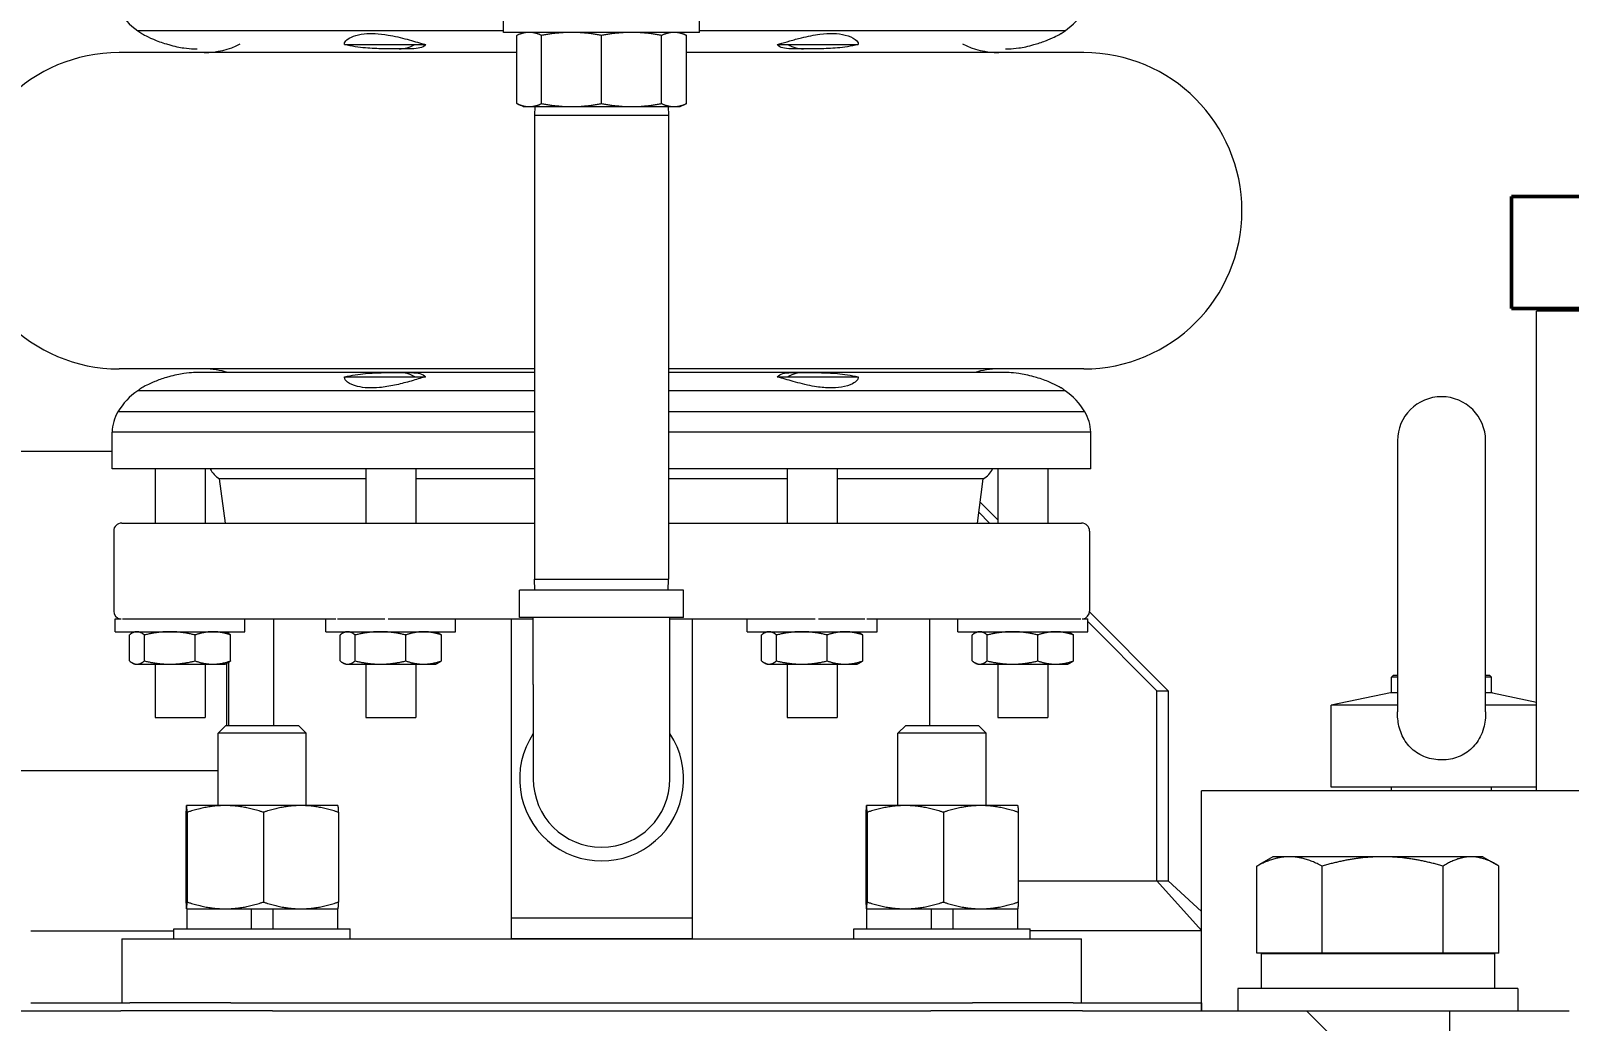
# Model space of a CAD drawing. Header units: inches. Extents: x 17 to 469, y 7 to 301.
# Drawn here: x 87.14 to 96.76, y 136.49 to 142.68 of the extents above; entities that cross this region are included whole.
import ezdxf

# ---------------------------------------------------------------- set-up
doc = ezdxf.new("R2010")
doc.units = ezdxf.units.IN
doc.header["$LTSCALE"] = 14
doc.header["$MEASUREMENT"] = 0
doc.layers.add('Dimension (ANSI)', color=7, linetype='Continuous', lineweight=25)
doc.layers.add('Visible (ANSI)', color=7, linetype='Continuous', lineweight=50)
doc.styles.add('MEMCOR Medium', font='arial.ttf')
doc.dimstyles.new('Default (ANSI)', dxfattribs={"dimscale": 14, "dimtxt": 0.15, "dimasz": 0.098425, "dimexe": 0.125, "dimexo": 0.0625, "dimgap": 0.031496, "dimtad": 0, "dimtih": 1, "dimtoh": 1, "dimdec": 4, "dimrnd": 1e-08, "dimzin": 3, "dimdsep": 46, "dimlunit": 5, "dimtxsty": 'MEMCOR Medium', "dimcen": 0.09, "dimdle": 0.393701, "dimclrd": 256, "dimclre": 256, "dimclrt": 256, "dimadec": 0, "dimazin": 1, "dimtfac": 0.8, "dimtofl": 0, "dimtmove": 0, "dimatfit": 3, "dimfxl": 1, "dimfrac": 1, "dimtolj": 1, "dimtzin": 4, "dimlwd": -1, "dimlwe": -1, "dimarcsym": 0})

# ---------------------------------------------------------------- blocks, each defined once
blk = doc.blocks.new('*D23')
at = {"layer": 'Defpoints', "color": 0, "transparency": 16777216}
for p in [(90.292, 145.3089), (29.8624, 42.0809), (70.4461, 42.0809)]:
    blk.add_point(p, dxfattribs=at)
at = {"layer": 'Dimension (ANSI)', "transparency": 16777216}
for p, q in [((89.417, 145.3089), (28.1124, 145.3089)), ((29.8624, 143.9309), (29.8624, 97.6246)), ((29.8624, 43.4588), (29.8624, 89.7651)), ((69.5711, 42.0809), (28.1124, 42.0809))]:
    blk.add_line(p, q, dxfattribs=at)
for points in [[(29.6327, 143.9309), (30.092, 143.9309), (29.8624, 145.3089)], [(29.6327, 43.4588), (30.092, 43.4588), (29.8624, 42.0809)]]:
    blk.add_solid(points, dxfattribs=at)
at = {"layer": 'Dimension (ANSI)', "transparency": 16777216, "char_height": 2.1, "attachment_point": 5, "style": 'MEMCOR Medium'}
for s, insert in [('\\A1; 103{\\H0.8x;\\S1#4;} in', (29.8624, 95.8379)), ('\\A1;[2622.0 mm]', (29.8624, 91.9081))]:
    blk.add_mtext(s, dxfattribs=dict(at, insert=insert))

msp = doc.modelspace()

# ---------------------------------------------------------------- linework, layer by layer
at = {"layer": 'Visible (ANSI)', "linetype": 'Continuous', "lineweight": 18}
for p, q in [((90.09946, 142.672), (90.09946, 142.87822)), ((91.32446, 142.672), (91.32446, 142.87822)), ((90.09946, 142.68229), (87.81258, 142.68229)), ((91.32446, 142.672), (90.09946, 142.672)), ((90.22196, 142.672), (90.18159, 142.65317)), ((90.18159, 142.22682), (90.18159, 142.65317)), ((90.33693, 142.22682), (90.33693, 142.65317)), ((90.71196, 142.22682), (90.71196, 142.65317)), ((91.08699, 142.22682), (91.08699, 142.65317)), ((91.20196, 142.672), (91.24234, 142.65317)), ((91.24234, 142.22682), (91.24234, 142.65317)), ((93.60854, 142.68229), (91.32446, 142.68229)), ((90.18159, 142.54596), (87.69584, 142.54596)), ((89.10562, 142.59568), (89.54379, 142.59568)), ((89.54379, 142.59568), (89.61154, 142.59568)), ((93.72527, 142.54596), (91.24234, 142.54596)), ((91.80957, 142.59568), (91.87732, 142.59568)), ((91.87732, 142.59568), (92.31549, 142.59568)), ((90.22196, 142.208), (90.18159, 142.22682)), ((91.20196, 142.208), (91.24234, 142.22682)), ((90.22196, 142.208), (90.25926, 142.208)), ((90.25926, 142.208), (90.52445, 142.208)), ((90.295, 142.208), (90.29331, 142.15389)), ((90.29331, 142.15389), (91.13062, 142.15389)), ((90.29331, 142.15389), (90.29331, 139.2531)), ((90.52445, 142.208), (90.89948, 142.208)), ((90.89948, 142.208), (91.16467, 142.208)), ((91.12892, 142.208), (91.13062, 142.15389)), ((91.13062, 142.15389), (91.13062, 139.2531)), ((91.16467, 142.208), (91.20196, 142.208)), ((105.86821, 140.92889), (96.55571, 140.92889)), ((96.55571, 137.92889), (96.55571, 140.92889)), ((90.29331, 140.56794), (87.69584, 140.56794)), ((90.29331, 140.54496), (88.18395, 140.54496)), ((89.10562, 140.51822), (89.54379, 140.51822)), ((89.54379, 140.51822), (89.61154, 140.51822)), ((93.72527, 140.56794), (91.13062, 140.56794)), ((93.23716, 140.54496), (91.13062, 140.54496)), ((91.80957, 140.51822), (91.87732, 140.51822)), ((91.87732, 140.51822), (92.31549, 140.51822)), ((90.29331, 140.43161), (87.81258, 140.43161)), ((93.60854, 140.43161), (91.13062, 140.43161)), ((90.29331, 140.29953), (87.68831, 140.29953)), ((93.7328, 140.29953), (91.13062, 140.29953)), ((90.29331, 140.17315), (87.65165, 140.17315)), ((87.65165, 139.94246), (87.65165, 140.17315)), ((93.76946, 140.17315), (91.13062, 140.17315)), ((93.76946, 139.94246), (93.76946, 140.17315)), ((95.68637, 140.11824), (95.68637, 138.42453)), ((96.23755, 138.42453), (96.23755, 140.11824)), ((85.73755, 140.05389), (87.65165, 140.05389)), ((90.29331, 139.94246), (87.65165, 139.94246)), ((87.9204, 139.94246), (87.9204, 139.60389)), ((88.2329, 139.94246), (88.2329, 139.60389)), ((89.23735, 139.94246), (89.23735, 139.60389)), ((89.54985, 139.94246), (89.54985, 139.60389)), ((93.76946, 139.94246), (91.13062, 139.94246)), ((91.87126, 139.94246), (91.87126, 139.60389)), ((92.18376, 139.94246), (92.18376, 139.60389)), ((93.18821, 139.94246), (93.18821, 139.60389)), ((93.50071, 139.94246), (93.50071, 139.60389)), ((89.23735, 139.88063), (88.3236, 139.88063)), ((88.36066, 139.60389), (88.3236, 139.88063)), ((90.29331, 139.88063), (89.54985, 139.88063)), ((91.87126, 139.88063), (91.13062, 139.88063)), ((93.09751, 139.88063), (92.18376, 139.88063)), ((93.06045, 139.60389), (93.09751, 139.88063)), ((93.18821, 139.62444), (93.07803, 139.73513)), ((93.06957, 139.67198), (93.13735, 139.60389)), ((87.66196, 139.55389), (87.66196, 139.05389)), ((87.71196, 139.60389), (90.29331, 139.60389)), ((91.13062, 139.60389), (93.71196, 139.60389)), ((93.76196, 139.55389), (93.76196, 139.05389)), ((90.29331, 139.2531), (91.13062, 139.2531)), ((90.29544, 139.18499), (90.29331, 139.2531)), ((91.12849, 139.18499), (91.13062, 139.2531)), ((91.22456, 139.18499), (90.19937, 139.18499)), ((90.19937, 139.01412), (90.19937, 139.18499)), ((91.22456, 139.01412), (91.22456, 139.18499)), ((87.67065, 139.00446), (87.70944, 139.00446)), ((87.67065, 138.92446), (87.67065, 139.00446)), ((89.05029, 139.00389), (87.71801, 139.00389)), ((88.48265, 138.92446), (88.48265, 139.00389)), ((88.66196, 139.00389), (88.66196, 138.33755)), ((88.9876, 138.92446), (88.9876, 139.00389)), ((89.06098, 139.00446), (89.35792, 139.00446)), ((90.2848, 139.00389), (89.37718, 139.00389)), ((89.7996, 138.92446), (89.7996, 139.00389)), ((90.14696, 139.00389), (90.14696, 137.13389)), ((91.22456, 139.01412), (90.19937, 139.01412)), ((90.2848, 138.59444), (90.2848, 139.01412)), ((91.13913, 138.59444), (91.13913, 139.01412)), ((92.04702, 139.00389), (91.13913, 139.00389)), ((91.27696, 139.00389), (91.27696, 137.13389)), ((91.62151, 138.92446), (91.62151, 139.00389)), ((92.06664, 139.00446), (92.3577, 139.00446)), ((93.70631, 139.00389), (92.36875, 139.00389)), ((92.43351, 138.92446), (92.43351, 139.00389)), ((92.76196, 139.00389), (92.76196, 138.33755)), ((92.93846, 138.92446), (92.93846, 139.00389)), ((93.71488, 139.00446), (93.75046, 139.00446)), ((93.73092, 139.00762), (93.73406, 139.00446)), ((93.75046, 138.92446), (93.75046, 139.00446)), ((93.75046, 138.98798), (94.18259, 138.55389)), ((94.25391, 138.55389), (93.76166, 139.04838)), ((87.67065, 138.92446), (88.48265, 138.92446)), ((87.76011, 138.74176), (87.76011, 138.90415)), ((87.79515, 138.92446), (87.78251, 138.91856)), ((87.85438, 138.74176), (87.85438, 138.90415)), ((88.17091, 138.74176), (88.17091, 138.90415)), ((88.35815, 138.92446), (88.37079, 138.91856)), ((88.36742, 138.92446), (88.36742, 138.92013)), ((88.38104, 138.91291), (88.38104, 138.92446)), ((88.39318, 138.74176), (88.39318, 138.90415)), ((88.9876, 138.92446), (89.7996, 138.92446)), ((89.07707, 138.74176), (89.07707, 138.90415)), ((89.1121, 138.92446), (89.09946, 138.91856)), ((89.17133, 138.74176), (89.17133, 138.90415)), ((89.48787, 138.74176), (89.48787, 138.90415)), ((89.6751, 138.92446), (89.68774, 138.91856)), ((89.71014, 138.74176), (89.71014, 138.90415)), ((91.62151, 138.92446), (92.43351, 138.92446)), ((91.71097, 138.74176), (91.71097, 138.90415)), ((91.74601, 138.92446), (91.73337, 138.91856)), ((91.80524, 138.74176), (91.80524, 138.90415)), ((92.12178, 138.74176), (92.12178, 138.90415)), ((92.30901, 138.92446), (92.32165, 138.91856)), ((92.34405, 138.74176), (92.34405, 138.90415)), ((92.93846, 138.92446), (93.75046, 138.92446)), ((93.02793, 138.74176), (93.02793, 138.90415)), ((93.06296, 138.92446), (93.05032, 138.91856)), ((93.1222, 138.74176), (93.1222, 138.90415)), ((93.43873, 138.74176), (93.43873, 138.90415)), ((93.62596, 138.92446), (93.63861, 138.91856)), ((93.661, 138.74176), (93.661, 138.90415)), ((87.79515, 138.72146), (87.78251, 138.72735)), ((87.79515, 138.72146), (87.80725, 138.72146)), ((87.80725, 138.72146), (88.01265, 138.72146)), ((87.9204, 138.72146), (87.9204, 138.38746)), ((88.01265, 138.72146), (88.28205, 138.72146)), ((88.2329, 138.72146), (88.2329, 138.38746)), ((88.28205, 138.72146), (88.35815, 138.72146)), ((88.35815, 138.72146), (88.37079, 138.72735)), ((88.36742, 138.72578), (88.36742, 138.33755)), ((88.38104, 138.33755), (88.38104, 138.73301)), ((89.1121, 138.72146), (89.09946, 138.72735)), ((89.1121, 138.72146), (89.1242, 138.72146)), ((89.1242, 138.72146), (89.3296, 138.72146)), ((89.23735, 138.72146), (89.23735, 138.38746)), ((89.3296, 138.72146), (89.599, 138.72146)), ((89.54985, 138.72146), (89.54985, 138.38746)), ((89.599, 138.72146), (89.6751, 138.72146)), ((89.6751, 138.72146), (89.68774, 138.72735)), ((91.74601, 138.72146), (91.73337, 138.72735)), ((91.74601, 138.72146), (91.75811, 138.72146)), ((91.75811, 138.72146), (91.96351, 138.72146)), ((91.87126, 138.72146), (91.87126, 138.38746)), ((91.96351, 138.72146), (92.23291, 138.72146)), ((92.18376, 138.72146), (92.18376, 138.38746)), ((92.23291, 138.72146), (92.30901, 138.72146)), ((92.30901, 138.72146), (92.32165, 138.72735)), ((93.06296, 138.72146), (93.05032, 138.72735)), ((93.06296, 138.72146), (93.07506, 138.72146)), ((93.07506, 138.72146), (93.28046, 138.72146)), ((93.18821, 138.72146), (93.18821, 138.38746)), ((93.28046, 138.72146), (93.54987, 138.72146)), ((93.50071, 138.72146), (93.50071, 138.38746)), ((93.54987, 138.72146), (93.62596, 138.72146)), ((93.62596, 138.72146), (93.63861, 138.72735)), ((90.2848, 138.59444), (90.2848, 138.00389)), ((91.13913, 138.00389), (91.13913, 138.59444)), ((95.66196, 138.65389), (95.64946, 138.64139)), ((95.68637, 138.64139), (95.64946, 138.64139)), ((95.64946, 138.54324), (95.64946, 138.64139)), ((95.66196, 138.65389), (95.68637, 138.65389)), ((96.23755, 138.65389), (96.26196, 138.65389)), ((96.27446, 138.64139), (96.23755, 138.64139)), ((96.26196, 138.65389), (96.27446, 138.64139)), ((96.27446, 138.54324), (96.27446, 138.64139)), ((94.18259, 138.55389), (94.25391, 138.55389)), ((94.18259, 137.36639), (94.18259, 138.55389)), ((94.25391, 138.55389), (94.25391, 137.36639)), ((95.6425, 138.54324), (95.27299, 138.4647)), ((95.68637, 138.54324), (95.6425, 138.54324)), ((96.28143, 138.54324), (96.23755, 138.54324)), ((96.28143, 138.54324), (96.55571, 138.48494)), ((87.9204, 138.38746), (88.2329, 138.38746)), ((89.23735, 138.38746), (89.54985, 138.38746)), ((91.87126, 138.38746), (92.18376, 138.38746)), ((93.18821, 138.38746), (93.50071, 138.38746)), ((95.68637, 138.4647), (95.27299, 138.4647)), ((95.27299, 137.95289), (95.27299, 138.4647)), ((96.55571, 138.4647), (96.23755, 138.4647)), ((88.36272, 138.33755), (88.31437, 138.28925)), ((88.86555, 138.28925), (88.31437, 138.28925)), ((88.31437, 137.83755), (88.31437, 138.28925)), ((88.36272, 138.33755), (88.81721, 138.33755)), ((88.81721, 138.33755), (88.86555, 138.28925)), ((88.86555, 137.83755), (88.86555, 138.28925)), ((92.61272, 138.33755), (92.56437, 138.28925)), ((93.11555, 138.28925), (92.56437, 138.28925)), ((92.56437, 137.83755), (92.56437, 138.28925)), ((92.61272, 138.33755), (93.06721, 138.33755)), ((93.06721, 138.33755), (93.11555, 138.28925)), ((93.11555, 137.83755), (93.11555, 138.28925)), ((88.31437, 138.05389), (86.15094, 138.05389)), ((107.96196, 137.92889), (94.46196, 137.92889)), ((94.46196, 136.55389), (94.46196, 137.92889)), ((96.55571, 137.95289), (95.27299, 137.95289)), ((95.64946, 137.92889), (95.64946, 137.95289)), ((96.27446, 137.92889), (96.27446, 137.95289)), ((88.11752, 137.83755), (88.11747, 137.83752)), ((88.11757, 137.83755), (88.11752, 137.83755)), ((88.35973, 137.83755), (88.11757, 137.83755)), ((88.83212, 137.83755), (88.35973, 137.83755)), ((89.06241, 137.83755), (88.83212, 137.83755)), ((89.06241, 137.83755), (89.06246, 137.83752)), ((92.36752, 137.83755), (92.36747, 137.83752)), ((92.36757, 137.83755), (92.36752, 137.83755)), ((92.60973, 137.83755), (92.36757, 137.83755)), ((93.08212, 137.83755), (92.60973, 137.83755)), ((93.31241, 137.83755), (93.08212, 137.83755)), ((93.31241, 137.83755), (93.31246, 137.83752)), ((88.1136, 137.79535), (88.1136, 137.23408)), ((88.12155, 137.79535), (88.12155, 137.23408)), ((88.59791, 137.79535), (88.59791, 137.23408)), ((89.06633, 137.79535), (89.06633, 137.23408)), ((92.3636, 137.79535), (92.3636, 137.23408)), ((92.37155, 137.79535), (92.37155, 137.23408)), ((92.84791, 137.79535), (92.84791, 137.23408)), ((93.31633, 137.79535), (93.31633, 137.23408)), ((94.90829, 137.51752), (94.82502, 137.46944)), ((95.01129, 137.51752), (94.90829, 137.51752)), ((95.5934, 137.51752), (95.01129, 137.51752)), ((96.1464, 137.51752), (95.5934, 137.51752)), ((96.22029, 137.51752), (96.1464, 137.51752)), ((96.22029, 137.51752), (96.30357, 137.46944)), ((94.80756, 136.91352), (94.80756, 137.45893)), ((95.21503, 136.91352), (95.21503, 137.45893)), ((95.97177, 136.91352), (95.97177, 137.45893)), ((96.32103, 136.91352), (96.32103, 137.45893)), ((93.31633, 137.36639), (94.18259, 137.36639)), ((94.18259, 137.36639), (94.25391, 137.36639)), ((94.46196, 137.0561), (94.18259, 137.36639)), ((94.46196, 137.17561), (94.25391, 137.36639)), ((88.11752, 137.19188), (88.11747, 137.19191)), ((88.11752, 137.19188), (88.11757, 137.19188)), ((88.11757, 137.19188), (88.35973, 137.19188)), ((88.11861, 137.19188), (88.11861, 137.06688)), ((88.35973, 137.19188), (88.83212, 137.19188)), ((88.52216, 137.19188), (88.52216, 137.06688)), ((88.65777, 137.19188), (88.65777, 137.06688)), ((88.83212, 137.19188), (89.06241, 137.19188)), ((89.06132, 137.19188), (89.06132, 137.06688)), ((89.06241, 137.19188), (89.06246, 137.19191)), ((90.14696, 137.13389), (90.14696, 137.00389)), ((91.27696, 137.13389), (90.14696, 137.13389)), ((91.27696, 137.13389), (91.27696, 137.00389)), ((92.36752, 137.19188), (92.36747, 137.19191)), ((92.36752, 137.19188), (92.36757, 137.19188)), ((92.36757, 137.19188), (92.60973, 137.19188)), ((92.36861, 137.19188), (92.36861, 137.06688)), ((92.60973, 137.19188), (93.08212, 137.19188)), ((92.77216, 137.19188), (92.77216, 137.06688)), ((92.90777, 137.19188), (92.90777, 137.06688)), ((93.08212, 137.19188), (93.31241, 137.19188)), ((93.31132, 137.19188), (93.31132, 137.06688)), ((93.31241, 137.19188), (93.31246, 137.19191)), ((87.14377, 137.05389), (88.03878, 137.05389)), ((88.03878, 137.06688), (89.14115, 137.06688)), ((88.03878, 137.00389), (88.03878, 137.06688)), ((89.14115, 137.00389), (89.14115, 137.06688)), ((92.28878, 137.06688), (93.39115, 137.06688)), ((92.28878, 137.00389), (92.28878, 137.06688)), ((93.39115, 137.00389), (93.39115, 137.06688)), ((94.46196, 137.05389), (93.39115, 137.05389)), ((87.71196, 137.00389), (87.71196, 136.60389)), ((87.71196, 137.00389), (88.71196, 137.00389)), ((88.71196, 137.00389), (92.71196, 137.00389)), ((91.27696, 137.00389), (90.14696, 137.00389)), ((92.71196, 137.00389), (93.71196, 137.00389)), ((93.71196, 136.60389), (93.71196, 137.00389)), ((95.01129, 136.91352), (94.80756, 136.91352)), ((94.83479, 136.91351), (96.29379, 136.91351)), ((94.83479, 136.91351), (94.83479, 136.69451)), ((94.90829, 136.91352), (94.90829, 136.91351)), ((95.21503, 136.91352), (95.01129, 136.91352)), ((95.5934, 136.91352), (95.21503, 136.91352)), ((95.97177, 136.91352), (95.5934, 136.91352)), ((96.1464, 136.91352), (95.97177, 136.91352)), ((96.32103, 136.91352), (96.1464, 136.91352)), ((96.22029, 136.91352), (96.22029, 136.91351)), ((96.29379, 136.91351), (96.29379, 136.69451)), ((96.43929, 136.69451), (94.68929, 136.69451)), ((94.68929, 136.69451), (94.68929, 136.55389)), ((96.43929, 136.69451), (96.43929, 136.55389)), ((86.68592, 136.55389), (87.70599, 136.55389)), ((87.14377, 136.60389), (87.76364, 136.60389)), ((87.97, 136.55389), (87.70599, 136.55389)), ((88.39466, 136.60389), (87.76364, 136.60389)), ((88.65426, 136.55389), (87.97, 136.55389)), ((88.39466, 136.60389), (93.02926, 136.60389)), ((88.65426, 136.55389), (92.76967, 136.55389)), ((93.45393, 136.55389), (92.76967, 136.55389)), ((93.66029, 136.60389), (93.02926, 136.60389)), ((93.71794, 136.55389), (93.45393, 136.55389)), ((93.66029, 136.60389), (94.46196, 136.60389)), ((93.71794, 136.55389), (94.73801, 136.55389)), ((94.46196, 136.60389), (94.46196, 136.55389)), ((94.73801, 136.55389), (95.02363, 136.55389)), ((95.02363, 136.55389), (95.11709, 136.55389)), ((95.11709, 136.55389), (95.24709, 136.42389)), ((95.11709, 136.55389), (96.32999, 136.55389)), ((96.01179, 136.55389), (96.01179, 134.05389)), ((96.33006, 136.55389), (96.32999, 136.55389)), ((96.33006, 136.55389), (96.4815, 136.55389)), ((96.4815, 136.55389), (96.76013, 136.55389))]:
    msp.add_line(p, q, dxfattribs=at)
at = {"layer": 'Visible (ANSI)'}
for p, q in [((106.02446, 141.64514), (96.39946, 141.64514)), ((96.39946, 140.94514), (96.39946, 141.64514)), ((106.02446, 140.94514), (96.39946, 140.94514))]:
    msp.add_line(p, q, dxfattribs=at)
at = {"layer": 'Visible (ANSI)', "linetype": 'Continuous', "lineweight": 18}
for centre, radius, start, end in [((88.06653, 143.04572), 0.44337, 211.453197, 235.054659), ((93.35458, 143.04572), 0.44337, 304.945341, 328.546803), ((88.13547, 143.1205), 0.54432, 233.614904, 236.730675), ((93.28564, 143.1205), 0.54432, 303.269325, 306.385096), ((87.69584, 141.55695), 0.98901, 90, 270), ((88.22707, 143.04907), 0.50311, 270, 296.770015), ((93.19404, 143.04907), 0.50311, 243.229985, 270), ((93.72527, 141.55695), 0.98901, 270, 90), ((88.22707, 140.06482), 0.50311, 72.616132, 90), ((93.19404, 140.06482), 0.50311, 90, 107.383868), ((88.06653, 140.06818), 0.44337, 124.945341, 148.546803), ((88.13547, 139.9934), 0.54432, 123.269325, 126.385096), ((93.28564, 139.9934), 0.54432, 53.614904, 56.730675), ((93.35458, 140.06818), 0.44337, 31.453197, 55.054659), ((95.96196, 140.11824), 0.27559, 0, 180), ((87.94016, 140.15796), 0.28891, 150.65828, 176.984674), ((93.48095, 140.15796), 0.28891, 3.015326, 29.34172), ((88.39032, 140.00086), 0.1375, 205.135481, 240.976088), ((93.0308, 140.00086), 0.1375, 299.023912, 334.864519), ((87.71196, 139.55389), 0.05, 90, 180), ((93.71196, 139.55389), 0.05, 0, 90), ((87.71196, 139.05389), 0.05, 180, 261.359792), ((93.71196, 139.05389), 0.05, 278.640208, 0), ((90.71196, 138.00389), 0.5126, 146.44269, 33.55731), ((90.71196, 138.00389), 0.42717, 180, 0)]:
    msp.add_arc(centre, radius, start, end, dxfattribs=at)
for centre, major_axis, start_param, end_param in [((89.44725, 143.27932), (0, -0.71038), 0, 0.2752501), ((91.97386, 143.27932), (0, -0.71038), 6.0079353, 6.2831853), ((89.44725, 139.83458), (0, 0.71038), 6.0079353, 6.2831853), ((91.97386, 139.83458), (0, 0.71038), 0, 0.2752501)]:
    msp.add_ellipse(centre, major_axis=major_axis, ratio=0.5, start_param=start_param, end_param=end_param, dxfattribs=at)
for points, knots in [([(87.83687, 142.66539), (87.83687, 142.66539), (87.83715, 142.66523), (87.83974, 142.66374), (87.84535, 142.66051), (87.86687, 142.64896), (87.88577, 142.63925), (87.93278, 142.61913), (87.96008, 142.60883), (87.99138, 142.59988)], [-0.87612817, -0.87612817, -0.87612817, -0.87612817, -0.81365919, -0.81365919, -0.59067163, -0.59067163, -0.28203199, -0.28203199, -0.00029653, -0.00029653, -0.00029653, -0.00029653]), ([(89.10484, 142.59988), (89.10442, 142.60766), (89.10974, 142.61645), (89.12939, 142.63326), (89.14366, 142.64133), (89.18016, 142.65482), (89.20259, 142.66013), (89.24894, 142.66528), (89.27151, 142.66595), (89.32198, 142.66374), (89.34975, 142.66051), (89.41751, 142.64896), (89.45768, 142.63925), (89.53186, 142.61913), (89.56628, 142.60883), (89.5971, 142.59988)], [-1.7515344, -1.7515344, -1.7515344, -1.7515344, -1.5072642, -1.5072642, -1.2656129, -1.2656129, -1.0160387, -1.0160387, -0.8136592, -0.8136592, -0.5906716, -0.5906716, -0.282032, -0.282032, -0.0002965, -0.0002965, -0.0002965, -0.0002965]), ([(91.82401, 142.59988), (91.84406, 142.6057), (91.86562, 142.61209), (91.91204, 142.62537), (91.93709, 142.63228), (92.00028, 142.64795), (92.03881, 142.65589), (92.10548, 142.66432), (92.13376, 142.66595), (92.18778, 142.66444), (92.21273, 142.66106), (92.26157, 142.64888), (92.28309, 142.63896), (92.30987, 142.6188), (92.31675, 142.60869), (92.31627, 142.59988)], [-1.7519572, -1.7519572, -1.7519572, -1.7519572, -1.5691525, -1.5691525, -1.3715065, -1.3715065, -1.0747757, -1.0747757, -0.8387213, -0.8387213, -0.59092, -0.59092, -0.2774639, -0.2774639, -0.0002965, -0.0002965, -0.0002965, -0.0002965]), ([(93.42973, 142.59988), (93.45692, 142.60766), (93.48108, 142.61645), (93.52197, 142.63326), (93.53887, 142.64133), (93.5655, 142.65482), (93.57496, 142.66013), (93.58283, 142.66457), (93.58424, 142.66538), (93.58424, 142.66539)], [-1.7515344, -1.7515344, -1.7515344, -1.7515344, -1.5072642, -1.5072642, -1.26561295, -1.26561295, -1.01603872, -1.01603872, -0.87612817, -0.87612817, -0.87612817, -0.87612817]), ([(88.00661, 142.59568), (88.04211, 142.58477), (88.07411, 142.57846), (88.12464, 142.5714), (88.14611, 142.56994), (88.16827, 142.56911), (88.1739, 142.56901), (88.1808, 142.56894), (88.18274, 142.56894), (88.18375, 142.56894), (88.18388, 142.56894), (88.18394, 142.56894), (88.18395, 142.56894), (88.18395, 142.56894)], [0, 0, 0, 0, 0.3698476, 0.3698476, 0.6981525, 0.6981525, 0.8487586, 0.8487586, 0.9640587, 0.9640587, 0.9945685, 0.9945685, 1.0036932, 1.0036932, 1.0036932, 1.0036932]), ([(89.44725, 142.56894), (89.44635, 142.56894), (89.44544, 142.56894), (89.44149, 142.56894), (89.43841, 142.56894), (89.42351, 142.56894), (89.4113, 142.56894), (89.38224, 142.56901), (89.36536, 142.56911), (89.31099, 142.56994), (89.27276, 142.5714), (89.19409, 142.57846), (89.15043, 142.58477), (89.10562, 142.59568)], [-0.00794342, -0.00794342, -0.00794342, -0.00794342, 0, 0, 0.02655978, 0.02655978, 0.12693252, 0.12693252, 0.25804031, 0.25804031, 0.54384111, 0.54384111, 0.86580618, 0.86580618, 0.86580618, 0.86580618]), ([(89.61154, 142.59568), (89.60224, 142.58477), (89.59058, 142.57846), (89.56244, 142.5714), (89.54567, 142.56994), (89.51347, 142.56911), (89.50222, 142.56901), (89.48005, 142.56894), (89.46979, 142.56894), (89.45589, 142.56894), (89.45294, 142.56894), (89.44905, 142.56894), (89.44815, 142.56894), (89.44725, 142.56894)], [0, 0, 0, 0, 0.3698476, 0.3698476, 0.6981525, 0.6981525, 0.8487586, 0.8487586, 0.9640587, 0.9640587, 0.9945685, 0.9945685, 1.0036932, 1.0036932, 1.0036932, 1.0036932]), ([(91.97386, 142.56894), (91.97296, 142.56894), (91.97206, 142.56894), (91.96817, 142.56894), (91.96522, 142.56894), (91.95133, 142.56894), (91.94106, 142.56894), (91.91889, 142.56901), (91.90765, 142.56911), (91.87544, 142.56994), (91.85867, 142.5714), (91.83053, 142.57846), (91.81887, 142.58477), (91.80957, 142.59568)], [-0.00794342, -0.00794342, -0.00794342, -0.00794342, 0, 0, 0.02655978, 0.02655978, 0.12693252, 0.12693252, 0.25804031, 0.25804031, 0.54384111, 0.54384111, 0.86580618, 0.86580618, 0.86580618, 0.86580618]), ([(92.31549, 142.59568), (92.27068, 142.58477), (92.22702, 142.57846), (92.14835, 142.5714), (92.11012, 142.56994), (92.05576, 142.56911), (92.03887, 142.56901), (92.00981, 142.56894), (91.9976, 142.56894), (91.9827, 142.56894), (91.97962, 142.56894), (91.97567, 142.56894), (91.97476, 142.56894), (91.97386, 142.56894)], [0, 0, 0, 0, 0.3698476, 0.3698476, 0.6981525, 0.6981525, 0.8487586, 0.8487586, 0.9640587, 0.9640587, 0.9945685, 0.9945685, 1.0036932, 1.0036932, 1.0036932, 1.0036932]), ([(93.23716, 142.56894), (93.23716, 142.56894), (93.23717, 142.56894), (93.23723, 142.56894), (93.23736, 142.56894), (93.23837, 142.56894), (93.24031, 142.56894), (93.24721, 142.56901), (93.25284, 142.56911), (93.27501, 142.56994), (93.29647, 142.5714), (93.347, 142.57846), (93.379, 142.58477), (93.41451, 142.59568)], [-0.00794342, -0.00794342, -0.00794342, -0.00794342, 0, 0, 0.02655978, 0.02655978, 0.12693252, 0.12693252, 0.25804031, 0.25804031, 0.54384109, 0.54384109, 0.86580617, 0.86580617, 0.86580617, 0.86580617]), ([(87.99138, 140.51401), (87.96419, 140.50624), (87.94003, 140.49745), (87.89915, 140.48064), (87.88224, 140.47257), (87.85561, 140.45907), (87.84615, 140.45377), (87.83829, 140.44933), (87.83687, 140.44851), (87.83687, 140.44851)], [-1.7515344, -1.7515344, -1.7515344, -1.7515344, -1.5072642, -1.5072642, -1.26561295, -1.26561295, -1.01603872, -1.01603872, -0.87612817, -0.87612817, -0.87612817, -0.87612817]), ([(88.18395, 140.54496), (88.18395, 140.54496), (88.18394, 140.54496), (88.18388, 140.54496), (88.18375, 140.54496), (88.18274, 140.54496), (88.1808, 140.54496), (88.1739, 140.54488), (88.16827, 140.54479), (88.14611, 140.54395), (88.12464, 140.5425), (88.07411, 140.53544), (88.04211, 140.52913), (88.00661, 140.51822)], [-0.00794241, -0.00794241, -0.00794241, -0.00794241, 0, 0, 0.02655874, 0.02655874, 0.12692506, 0.12692506, 0.25802434, 0.25802434, 0.54380672, 0.54380672, 0.86575056, 0.86575056, 0.86575056, 0.86575056]), ([(89.5971, 140.51401), (89.57033, 140.50624), (89.54084, 140.49745), (89.48031, 140.48064), (89.44914, 140.47257), (89.38601, 140.45907), (89.35412, 140.45377), (89.29864, 140.44861), (89.27493, 140.44794), (89.22832, 140.45015), (89.20616, 140.45339), (89.15992, 140.46493), (89.13864, 140.47465), (89.11147, 140.49477), (89.10436, 140.50506), (89.10484, 140.51401)], [-1.7515344, -1.7515344, -1.7515344, -1.7515344, -1.5072642, -1.5072642, -1.2656129, -1.2656129, -1.0160387, -1.0160387, -0.8136592, -0.8136592, -0.5906716, -0.5906716, -0.282032, -0.282032, -0.0002965, -0.0002965, -0.0002965, -0.0002965]), ([(89.10562, 140.51822), (89.15043, 140.52913), (89.19409, 140.53544), (89.27276, 140.5425), (89.31099, 140.54395), (89.36536, 140.54479), (89.38224, 140.54488), (89.4113, 140.54496), (89.42351, 140.54496), (89.43841, 140.54496), (89.44149, 140.54496), (89.44544, 140.54496), (89.44635, 140.54496), (89.44725, 140.54496)], [0, 0, 0, 0, 0.3698472, 0.3698472, 0.6981524, 0.6981524, 0.8487585, 0.8487585, 0.9640587, 0.9640587, 0.9945692, 0.9945692, 1.0036934, 1.0036934, 1.0036934, 1.0036934]), ([(89.44725, 140.54496), (89.44815, 140.54496), (89.44905, 140.54496), (89.45294, 140.54496), (89.45589, 140.54496), (89.46979, 140.54496), (89.48005, 140.54496), (89.50222, 140.54488), (89.51347, 140.54479), (89.54567, 140.54395), (89.56244, 140.5425), (89.59058, 140.53544), (89.60224, 140.52913), (89.61154, 140.51822)], [-0.00794241, -0.00794241, -0.00794241, -0.00794241, 0, 0, 0.02655874, 0.02655874, 0.12692506, 0.12692506, 0.25802434, 0.25802434, 0.54380672, 0.54380672, 0.86575056, 0.86575056, 0.86575056, 0.86575056]), ([(91.80957, 140.51822), (91.81887, 140.52913), (91.83053, 140.53544), (91.85867, 140.5425), (91.87544, 140.54395), (91.90765, 140.54479), (91.91889, 140.54488), (91.94106, 140.54496), (91.95133, 140.54496), (91.96522, 140.54496), (91.96817, 140.54496), (91.97206, 140.54496), (91.97296, 140.54496), (91.97386, 140.54496)], [0, 0, 0, 0, 0.3698472, 0.3698472, 0.6981524, 0.6981524, 0.8487585, 0.8487585, 0.9640587, 0.9640587, 0.9945692, 0.9945692, 1.0036934, 1.0036934, 1.0036934, 1.0036934]), ([(92.31627, 140.51401), (92.31659, 140.50819), (92.31368, 140.5018), (92.302, 140.48853), (92.29276, 140.48162), (92.26298, 140.46595), (92.23904, 140.458), (92.18754, 140.44958), (92.16202, 140.44795), (92.10536, 140.44946), (92.07461, 140.45284), (92.00308, 140.46502), (91.96226, 140.47493), (91.88814, 140.4951), (91.85434, 140.50521), (91.82401, 140.51401)], [-1.7519572, -1.7519572, -1.7519572, -1.7519572, -1.5691525, -1.5691525, -1.3715065, -1.3715065, -1.0747757, -1.0747757, -0.8387213, -0.8387213, -0.59092, -0.59092, -0.2774639, -0.2774639, -0.0002965, -0.0002965, -0.0002965, -0.0002965]), ([(91.97386, 140.54496), (91.97476, 140.54496), (91.97567, 140.54496), (91.97962, 140.54496), (91.9827, 140.54496), (91.9976, 140.54496), (92.00981, 140.54496), (92.03887, 140.54488), (92.05576, 140.54479), (92.11012, 140.54395), (92.14835, 140.5425), (92.22702, 140.53544), (92.27068, 140.52913), (92.31549, 140.51822)], [-0.00794241, -0.00794241, -0.00794241, -0.00794241, 0, 0, 0.02655874, 0.02655874, 0.12692506, 0.12692506, 0.25802434, 0.25802434, 0.54380672, 0.54380672, 0.86575057, 0.86575057, 0.86575057, 0.86575057]), ([(93.41451, 140.51822), (93.379, 140.52913), (93.347, 140.53544), (93.29647, 140.5425), (93.27501, 140.54395), (93.25284, 140.54479), (93.24721, 140.54488), (93.24031, 140.54496), (93.23837, 140.54496), (93.23736, 140.54496), (93.23723, 140.54496), (93.23717, 140.54496), (93.23716, 140.54496), (93.23716, 140.54496)], [0, 0, 0, 0, 0.3698472, 0.3698472, 0.6981524, 0.6981524, 0.8487585, 0.8487585, 0.9640587, 0.9640587, 0.9945692, 0.9945692, 1.0036934, 1.0036934, 1.0036934, 1.0036934]), ([(93.58424, 140.44851), (93.58424, 140.44851), (93.58396, 140.44867), (93.58137, 140.45015), (93.57576, 140.45339), (93.55425, 140.46493), (93.53534, 140.47465), (93.48833, 140.49477), (93.46104, 140.50506), (93.42973, 140.51401)], [-0.87612817, -0.87612817, -0.87612817, -0.87612817, -0.81365919, -0.81365919, -0.59067163, -0.59067163, -0.28203199, -0.28203199, -0.00029653, -0.00029653, -0.00029653, -0.00029653]), ([(96.23756, 138.42453), (96.23758, 138.38946), (96.23376, 138.35457), (96.21381, 138.28225), (96.19724, 138.25026), (96.15632, 138.1973), (96.13073, 138.17522), (96.07169, 138.1417), (96.03893, 138.13069), (95.97004, 138.12052), (95.93447, 138.12167), (95.86594, 138.13651), (95.83362, 138.15005), (95.77706, 138.18844), (95.75347, 138.2125), (95.71639, 138.26944), (95.70371, 138.30103), (95.68921, 138.36412), (95.68636, 138.39428), (95.68637, 138.42453)], [0.1022736, 0.1022736, 0.1022736, 0.1022736, 0.3702973, 0.3702973, 0.6788515, 0.6788515, 0.9938979, 0.9938979, 1.3099728, 1.3099728, 1.6318801, 1.6318801, 1.9536592, 1.9536592, 2.2689911, 2.2689911, 2.585056, 2.585056, 2.8600622, 2.8600622, 2.8600622, 2.8600622])]:
    msp.add_open_spline(points, degree=3, knots=knots, dxfattribs=at)
for points, weights in [([(90.25926, 142.672), (90.22196, 142.672), (90.18159, 142.65317)], [1, 1.04927042368, 1.05740736242]), ([(90.33693, 142.65317), (90.29656, 142.672), (90.25926, 142.672)], [1.05740736242, 1.04927042368, 1]), ([(90.52445, 142.672), (90.4344, 142.672), (90.33693, 142.65317)], [1, 1.04927042368, 1.05740736242]), ([(90.71196, 142.65317), (90.6145, 142.672), (90.52445, 142.672)], [1.05740736242, 1.04927042368, 1]), ([(90.89948, 142.672), (90.80943, 142.672), (90.71196, 142.65317)], [1, 1.04927042368, 1.05740736242]), ([(91.08699, 142.65317), (90.98953, 142.672), (90.89948, 142.672)], [1.05740736242, 1.04927042368, 1]), ([(91.16467, 142.672), (91.12737, 142.672), (91.08699, 142.65317)], [1, 1.04927042368, 1.05740736242]), ([(91.24234, 142.65317), (91.20196, 142.672), (91.16467, 142.672)], [1.05740736242, 1.04927042368, 1]), ([(90.18159, 142.22682), (90.22196, 142.208), (90.25926, 142.208)], [1.05740736242, 1.04927042368, 1]), ([(90.25926, 142.208), (90.29656, 142.208), (90.33693, 142.22682)], [1, 1.04927042368, 1.05740736242]), ([(90.33693, 142.22682), (90.4344, 142.208), (90.52445, 142.208)], [1.05740736242, 1.04927042368, 1]), ([(90.52445, 142.208), (90.6145, 142.208), (90.71196, 142.22682)], [1, 1.04927042368, 1.05740736242]), ([(90.71196, 142.22682), (90.80943, 142.208), (90.89948, 142.208)], [1.05740736242, 1.04927042368, 1]), ([(90.89948, 142.208), (90.98953, 142.208), (91.08699, 142.22682)], [1, 1.04927042368, 1.05740736242]), ([(91.08699, 142.22682), (91.12737, 142.208), (91.16467, 142.208)], [1.05740736242, 1.04927042368, 1]), ([(91.16467, 142.208), (91.20196, 142.208), (91.24234, 142.22682)], [1, 1.04927042368, 1.05740736242]), ([(87.80725, 138.92446), (87.78537, 138.92446), (87.76011, 138.90415)], [1, 1.0379548493, 1]), ([(87.85438, 138.90415), (87.82912, 138.92446), (87.80725, 138.92446)], [1, 1.0379548493, 1]), ([(88.01265, 138.92446), (87.93919, 138.92446), (87.85438, 138.90415)], [1, 1.0379548493, 1]), ([(88.17091, 138.90415), (88.0861, 138.92446), (88.01265, 138.92446)], [1, 1.0379548493, 1]), ([(88.28205, 138.92446), (88.23047, 138.92446), (88.17091, 138.90415)], [1, 1.0379548493, 1]), ([(88.39318, 138.90415), (88.33363, 138.92446), (88.28205, 138.92446)], [1, 1.0379548493, 1]), ([(88.37079, 138.91856), (88.38143, 138.9136), (88.39318, 138.90415)], [1.01883167313, 1.01731429853, 1]), ([(89.1242, 138.92446), (89.10232, 138.92446), (89.07707, 138.90415)], [1, 1.0379548493, 1]), ([(89.17133, 138.90415), (89.14607, 138.92446), (89.1242, 138.92446)], [1, 1.0379548493, 1]), ([(89.3296, 138.92446), (89.25615, 138.92446), (89.17133, 138.90415)], [1, 1.0379548493, 1]), ([(89.48787, 138.90415), (89.40305, 138.92446), (89.3296, 138.92446)], [1, 1.0379548493, 1]), ([(89.599, 138.92446), (89.54742, 138.92446), (89.48787, 138.90415)], [1, 1.0379548493, 1]), ([(89.71014, 138.90415), (89.65058, 138.92446), (89.599, 138.92446)], [1, 1.0379548493, 1]), ([(89.68774, 138.91856), (89.69838, 138.9136), (89.71014, 138.90415)], [1.01883167313, 1.01731429853, 1]), ([(91.75811, 138.92446), (91.73623, 138.92446), (91.71097, 138.90415)], [1, 1.0379548493, 1]), ([(91.80524, 138.90415), (91.77998, 138.92446), (91.75811, 138.92446)], [1, 1.0379548493, 1]), ([(91.96351, 138.92446), (91.89006, 138.92446), (91.80524, 138.90415)], [1, 1.0379548493, 1]), ([(92.12178, 138.90415), (92.03696, 138.92446), (91.96351, 138.92446)], [1, 1.0379548493, 1]), ([(92.23291, 138.92446), (92.18133, 138.92446), (92.12178, 138.90415)], [1, 1.0379548493, 1]), ([(92.34405, 138.90415), (92.28449, 138.92446), (92.23291, 138.92446)], [1, 1.0379548493, 1]), ([(92.32165, 138.91856), (92.33229, 138.9136), (92.34405, 138.90415)], [1.01883167313, 1.01731429853, 1]), ([(93.07506, 138.92446), (93.05319, 138.92446), (93.02793, 138.90415)], [1, 1.0379548493, 1]), ([(93.1222, 138.90415), (93.09694, 138.92446), (93.07506, 138.92446)], [1, 1.0379548493, 1]), ([(93.28046, 138.92446), (93.20701, 138.92446), (93.1222, 138.90415)], [1, 1.0379548493, 1]), ([(93.43873, 138.90415), (93.35392, 138.92446), (93.28046, 138.92446)], [1, 1.0379548493, 1]), ([(93.54987, 138.92446), (93.49829, 138.92446), (93.43873, 138.90415)], [1, 1.0379548493, 1]), ([(93.661, 138.90415), (93.60144, 138.92446), (93.54987, 138.92446)], [1, 1.0379548493, 1]), ([(93.63861, 138.91856), (93.64924, 138.9136), (93.661, 138.90415)], [1.01883167313, 1.01731429853, 1]), ([(87.76011, 138.74176), (87.78537, 138.72146), (87.80725, 138.72146)], [1, 1.0379548493, 1]), ([(87.80725, 138.72146), (87.82912, 138.72146), (87.85438, 138.74176)], [1, 1.0379548493, 1]), ([(87.85438, 138.74176), (87.93919, 138.72146), (88.01265, 138.72146)], [1, 1.0379548493, 1]), ([(88.01265, 138.72146), (88.0861, 138.72146), (88.17091, 138.74176)], [1, 1.0379548493, 1]), ([(88.17091, 138.74176), (88.23047, 138.72146), (88.28205, 138.72146)], [1, 1.0379548493, 1]), ([(88.28205, 138.72146), (88.33363, 138.72146), (88.39318, 138.74176)], [1, 1.0379548493, 1]), ([(88.39318, 138.74176), (88.38143, 138.73231), (88.37079, 138.72735)], [1, 1.01731429853, 1.01883167313]), ([(89.07707, 138.74176), (89.10232, 138.72146), (89.1242, 138.72146)], [1, 1.0379548493, 1]), ([(89.1242, 138.72146), (89.14607, 138.72146), (89.17133, 138.74176)], [1, 1.0379548493, 1]), ([(89.17133, 138.74176), (89.25615, 138.72146), (89.3296, 138.72146)], [1, 1.0379548493, 1]), ([(89.3296, 138.72146), (89.40305, 138.72146), (89.48787, 138.74176)], [1, 1.0379548493, 1]), ([(89.48787, 138.74176), (89.54742, 138.72146), (89.599, 138.72146)], [1, 1.0379548493, 1]), ([(89.599, 138.72146), (89.65058, 138.72146), (89.71014, 138.74176)], [1, 1.0379548493, 1]), ([(89.71014, 138.74176), (89.69838, 138.73231), (89.68774, 138.72735)], [1, 1.01731429853, 1.01883167313]), ([(91.71097, 138.74176), (91.73623, 138.72146), (91.75811, 138.72146)], [1, 1.0379548493, 1]), ([(91.75811, 138.72146), (91.77998, 138.72146), (91.80524, 138.74176)], [1, 1.0379548493, 1]), ([(91.80524, 138.74176), (91.89006, 138.72146), (91.96351, 138.72146)], [1, 1.0379548493, 1]), ([(91.96351, 138.72146), (92.03696, 138.72146), (92.12178, 138.74176)], [1, 1.0379548493, 1]), ([(92.12178, 138.74176), (92.18133, 138.72146), (92.23291, 138.72146)], [1, 1.0379548493, 1]), ([(92.23291, 138.72146), (92.28449, 138.72146), (92.34405, 138.74176)], [1, 1.0379548493, 1]), ([(92.34405, 138.74176), (92.33229, 138.73231), (92.32165, 138.72735)], [1, 1.01731429853, 1.01883167313]), ([(93.02793, 138.74176), (93.05319, 138.72146), (93.07506, 138.72146)], [1, 1.0379548493, 1]), ([(93.07506, 138.72146), (93.09694, 138.72146), (93.1222, 138.74176)], [1, 1.0379548493, 1]), ([(93.1222, 138.74176), (93.20701, 138.72146), (93.28046, 138.72146)], [1, 1.0379548493, 1]), ([(93.28046, 138.72146), (93.35392, 138.72146), (93.43873, 138.74176)], [1, 1.0379548493, 1]), ([(93.43873, 138.74176), (93.49829, 138.72146), (93.54987, 138.72146)], [1, 1.0379548493, 1]), ([(93.54987, 138.72146), (93.60144, 138.72146), (93.661, 138.74176)], [1, 1.0379548493, 1]), ([(93.661, 138.74176), (93.64924, 138.73231), (93.63861, 138.72735)], [1, 1.01731429853, 1.01883167313]), ([(88.11757, 137.83755), (88.11573, 137.83755), (88.1136, 137.79535)], [1, 1.0379548493, 1]), ([(88.12155, 137.79535), (88.11942, 137.83755), (88.11757, 137.83755)], [1, 1.0379548493, 1]), ([(88.35973, 137.83755), (88.24919, 137.83755), (88.12155, 137.79535)], [1, 1.0379548493, 1]), ([(88.59791, 137.79535), (88.47027, 137.83755), (88.35973, 137.83755)], [1, 1.0379548493, 1]), ([(88.83212, 137.83755), (88.72342, 137.83755), (88.59791, 137.79535)], [1, 1.0379548493, 1]), ([(89.06633, 137.79535), (88.94082, 137.83755), (88.83212, 137.83755)], [1, 1.0379548493, 1]), ([(89.06246, 137.83752), (89.06425, 137.83648), (89.06633, 137.79535)], [1.00193830957, 1.036959597, 1]), ([(92.36757, 137.83755), (92.36573, 137.83755), (92.3636, 137.79535)], [1, 1.0379548493, 1]), ([(92.37155, 137.79535), (92.36942, 137.83755), (92.36757, 137.83755)], [1, 1.0379548493, 1]), ([(92.60973, 137.83755), (92.49919, 137.83755), (92.37155, 137.79535)], [1, 1.0379548493, 1]), ([(92.84791, 137.79535), (92.72027, 137.83755), (92.60973, 137.83755)], [1, 1.0379548493, 1]), ([(93.08212, 137.83755), (92.97342, 137.83755), (92.84791, 137.79535)], [1, 1.0379548493, 1]), ([(93.31633, 137.79535), (93.19082, 137.83755), (93.08212, 137.83755)], [1, 1.0379548493, 1]), ([(93.31246, 137.83752), (93.31425, 137.83648), (93.31633, 137.79535)], [1.00193830957, 1.036959597, 1]), ([(95.01129, 137.51752), (94.91674, 137.51752), (94.80756, 137.45893)], [1, 1.0379548493, 1]), ([(95.21503, 137.45893), (95.10585, 137.51752), (95.01129, 137.51752)], [1, 1.0379548493, 1]), ([(95.5934, 137.51752), (95.4178, 137.51752), (95.21503, 137.45893)], [1, 1.0379548493, 1]), ([(95.97177, 137.45893), (95.769, 137.51752), (95.5934, 137.51752)], [1, 1.0379548493, 1]), ([(96.1464, 137.51752), (96.06535, 137.51752), (95.97177, 137.45893)], [1, 1.0379548493, 1]), ([(96.32103, 137.45893), (96.22745, 137.51752), (96.1464, 137.51752)], [1, 1.0379548493, 1]), ([(94.80756, 137.45893), (94.8164, 137.46446), (94.82502, 137.46944)], [1, 1.00346535316, 1.00629791907]), ([(88.1136, 137.23408), (88.11573, 137.19188), (88.11757, 137.19188)], [1, 1.0379548493, 1]), ([(88.11757, 137.19188), (88.11942, 137.19188), (88.12155, 137.23408)], [1, 1.0379548493, 1]), ([(88.12155, 137.23408), (88.24919, 137.19188), (88.35973, 137.19188)], [1, 1.0379548493, 1]), ([(88.35973, 137.19188), (88.47027, 137.19188), (88.59791, 137.23408)], [1, 1.0379548493, 1]), ([(88.59791, 137.23408), (88.72342, 137.19188), (88.83212, 137.19188)], [1, 1.0379548493, 1]), ([(88.83212, 137.19188), (88.94082, 137.19188), (89.06633, 137.23408)], [1, 1.0379548493, 1]), ([(89.06633, 137.23408), (89.06425, 137.19295), (89.06246, 137.19191)], [1, 1.036959597, 1.00193830957]), ([(92.3636, 137.23408), (92.36573, 137.19188), (92.36757, 137.19188)], [1, 1.0379548493, 1]), ([(92.36757, 137.19188), (92.36942, 137.19188), (92.37155, 137.23408)], [1, 1.0379548493, 1]), ([(92.37155, 137.23408), (92.49919, 137.19188), (92.60973, 137.19188)], [1, 1.0379548493, 1]), ([(92.60973, 137.19188), (92.72027, 137.19188), (92.84791, 137.23408)], [1, 1.0379548493, 1]), ([(92.84791, 137.23408), (92.97342, 137.19188), (93.08212, 137.19188)], [1, 1.0379548493, 1]), ([(93.08212, 137.19188), (93.19082, 137.19188), (93.31633, 137.23408)], [1, 1.0379548493, 1]), ([(93.31633, 137.23408), (93.31425, 137.19295), (93.31246, 137.19191)], [1, 1.036959597, 1.00193830957])]:
    msp.add_rational_spline(points, weights, degree=2, dxfattribs=at)
for points in [[(87.99138, 142.59988), (87.99637, 142.59846), (88.00144, 142.59706), (88.00661, 142.59568)], [(89.10562, 142.59568), (89.10518, 142.59706), (89.10492, 142.59846), (89.10484, 142.59988)], [(89.5971, 142.59988), (89.602, 142.59846), (89.60682, 142.59706), (89.61154, 142.59568)], [(91.80957, 142.59568), (91.81429, 142.59706), (91.81911, 142.59846), (91.82401, 142.59988)], [(92.31627, 142.59988), (92.31619, 142.59846), (92.31593, 142.59706), (92.31549, 142.59568)], [(93.41451, 142.59568), (93.41967, 142.59706), (93.42474, 142.59846), (93.42973, 142.59988)], [(88.00661, 140.51822), (88.00144, 140.51684), (87.99637, 140.51544), (87.99138, 140.51401)], [(89.10484, 140.51401), (89.10492, 140.51544), (89.10518, 140.51684), (89.10562, 140.51822)], [(89.61154, 140.51822), (89.60682, 140.51684), (89.602, 140.51544), (89.5971, 140.51401)], [(91.82401, 140.51401), (91.81911, 140.51544), (91.81429, 140.51684), (91.80957, 140.51822)], [(92.31549, 140.51822), (92.31593, 140.51684), (92.31619, 140.51544), (92.31627, 140.51401)], [(93.42973, 140.51401), (93.42474, 140.51544), (93.41967, 140.51684), (93.41451, 140.51822)]]:
    msp.add_open_spline(points, degree=3, dxfattribs=at)

# ---------------------------------------------------------------- dimensions: what is measured, and where the dimension line sits
at = {"layer": 'Dimension (ANSI)'}
dim = msp.add_linear_dim(base=(29.86236, 42.08089), p1=(90.29196, 145.30889), p2=(70.44608, 42.08089), angle=90, text=' <> in\\X[2622.0 mm]', dimstyle='Default (ANSI)', override={"dimgap": 0.031496, "dimdec": 4, "dimpost": '', "dimtol": 0, "dimlim": 0, "dimtp": 0, "dimtm": 0, "dimtdec": 2, "dimatfit": 1}, dxfattribs=at)
dim.commit()
dim.dimension.update_dxf_attribs({"geometry": '*D23', "text_midpoint": (29.86236, 93.69489), "dimtype": 160})

doc.saveas('drawing.dxf')
